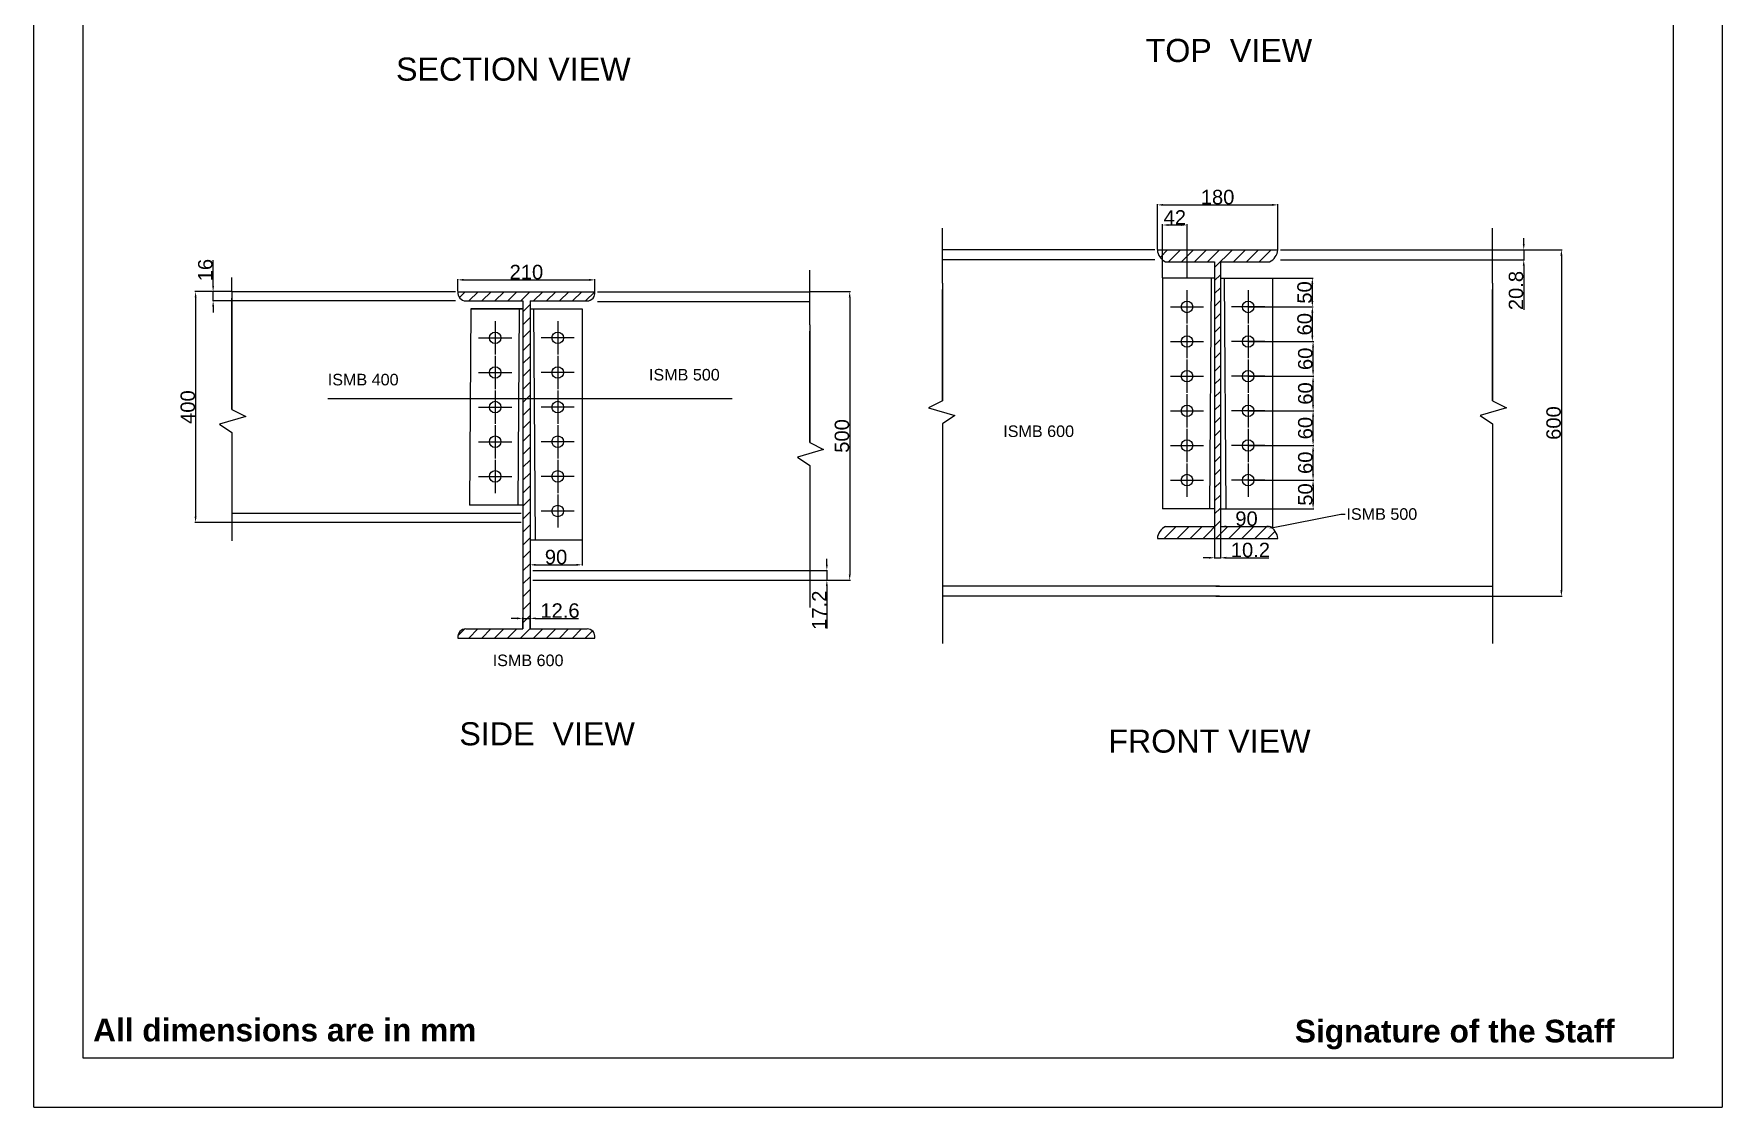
# Model space of a CAD drawing. Header units: millimetres. Extents: x 9543 to 16055, y 15 to 4152.
# Drawn here: x 9543 to 12469, y 15 to 1875 of the extents above; entities that cross this region are included whole.
import ezdxf
from ezdxf import colors
from ezdxf.entities.mleader import LeaderData, LeaderLine
from ezdxf.math import Vec2, Vec3

# ---------------------------------------------------------------- set-up
doc = ezdxf.new("R2010")
doc.units = ezdxf.units.MM
doc.styles.get("Standard").update_dxf_attribs({"font": 'arial.ttf'})
doc.dimstyles.new('ISO-25', dxfattribs={"dimtxt": 25, "dimasz": 10, "dimexe": 1.25, "dimexo": 0.625, "dimtad": 1, "dimdsep": 46, "dimtxsty": 'Standard', "dimcen": 2.5, "dimadec": 0, "dimazin": 0, "dimtfac": 1, "dimtmove": 0, "dimatfit": 3, "dimfxl": 1, "dimarcsym": 0})

# ---------------------------------------------------------------- blocks, each defined once
blk = doc.blocks.new('*D10')
at = {"color": 0, "lineweight": -2, "transparency": 16777216}
for p, q in [((10278.2, 1428.8), (10278.2, 1449.8)), ((10288.2, 1448.6), (10505.5, 1448.6)), ((10515.5, 1428.8), (10515.5, 1449.8))]:
    blk.add_line(p, q, dxfattribs=at)
at = {"color": 0, "transparency": 16777216}
for points in [[(10288.2, 1450.3), (10288.2, 1446.9), (10278.2, 1448.6)], [(10505.5, 1450.3), (10505.5, 1446.9), (10515.5, 1448.6)]]:
    blk.add_solid(points, dxfattribs=at)
at = {"layer": 'Defpoints', "color": 0, "transparency": 16777216}
for p in [(10515.5, 1448.6), (10278.2, 1428.2), (10515.5, 1428.2)]:
    blk.add_point(p, dxfattribs=at)
at = {"color": 0, "transparency": 16777216, "insert": (10396.8, 1462), "char_height": 25, "attachment_point": 5}
blk.add_mtext('210', dxfattribs=at)
blk = doc.blocks.new('*D11')
at = {"color": 0, "lineweight": -2, "transparency": 16777216}
for p, q in [((9885.6, 1428.2), (9822.3, 1428.2)), ((9823.5, 1418.2), (9823.5, 1038.2)), ((9885.6, 1028.2), (9822.3, 1028.2))]:
    blk.add_line(p, q, dxfattribs=at)
at = {"color": 0, "transparency": 16777216}
for points in [[(9821.9, 1418.2), (9825.2, 1418.2), (9823.5, 1428.2)], [(9821.9, 1038.2), (9825.2, 1038.2), (9823.5, 1028.2)]]:
    blk.add_solid(points, dxfattribs=at)
at = {"layer": 'Defpoints', "color": 0, "transparency": 16777216}
for p in [(9886.2, 1428.2), (9823.5, 1028.2), (9886.2, 1028.2)]:
    blk.add_point(p, dxfattribs=at)
at = {"color": 0, "transparency": 16777216, "insert": (9810.1, 1228.2), "char_height": 25, "attachment_point": 5, "rotation": 90}
blk.add_mtext('400', dxfattribs=at)
blk = doc.blocks.new('*D12')
at = {"color": 0, "lineweight": -2, "transparency": 16777216}
for p, q in [((9853.9, 1438.2), (9853.9, 1482.9)), ((9885.6, 1428.2), (9852.7, 1428.2)), ((9885.6, 1412.2), (9852.7, 1412.2)), ((9853.9, 1412.2), (9853.9, 1428.2)), ((9853.9, 1402.2), (9853.9, 1392.2))]:
    blk.add_line(p, q, dxfattribs=at)
at = {"color": 0, "transparency": 16777216}
for points in [[(9852.3, 1438.2), (9855.6, 1438.2), (9853.9, 1428.2)], [(9852.3, 1402.2), (9855.6, 1402.2), (9853.9, 1412.2)]]:
    blk.add_solid(points, dxfattribs=at)
at = {"layer": 'Defpoints', "color": 0, "transparency": 16777216}
for p in [(9853.9, 1428.2), (9886.2, 1428.2), (9886.2, 1412.2)]:
    blk.add_point(p, dxfattribs=at)
at = {"color": 0, "transparency": 16777216, "insert": (9840.5, 1465.5), "char_height": 25, "attachment_point": 5, "rotation": 90}
blk.add_mtext('16', dxfattribs=at)
blk = doc.blocks.new('*D13')
at = {"color": 0, "lineweight": -2, "transparency": 16777216}
for p, q in [((10403.1, 997.6), (10403.1, 953.7)), ((10493.2, 997.6), (10493.2, 953.7)), ((10413.1, 955), (10483.2, 955))]:
    blk.add_line(p, q, dxfattribs=at)
at = {"color": 0, "transparency": 16777216}
for points in [[(10413.1, 956.7), (10413.1, 953.3), (10403.1, 955)], [(10483.2, 956.7), (10483.2, 953.3), (10493.2, 955)]]:
    blk.add_solid(points, dxfattribs=at)
at = {"layer": 'Defpoints', "color": 0, "transparency": 16777216}
for p in [(10403.1, 998.2), (10493.2, 998.2), (10493.2, 955)]:
    blk.add_point(p, dxfattribs=at)
at = {"color": 0, "transparency": 16777216, "insert": (10448.2, 968.4), "char_height": 25, "attachment_point": 5}
blk.add_mtext('90', dxfattribs=at)
blk = doc.blocks.new('*D14')
at = {"color": 0, "lineweight": -2, "transparency": 16777216}
for p, q in [((10380.5, 862.2), (10370.5, 862.2)), ((10390.5, 844.8), (10390.5, 863.5)), ((10390.5, 862.2), (10403.1, 862.2)), ((10403.1, 844.8), (10403.1, 863.5)), ((10413.1, 862.2), (10486.9, 862.2))]:
    blk.add_line(p, q, dxfattribs=at)
at = {"color": 0, "transparency": 16777216}
for points in [[(10380.5, 863.9), (10380.5, 860.6), (10390.5, 862.2)], [(10413.1, 863.9), (10413.1, 860.6), (10403.1, 862.2)]]:
    blk.add_solid(points, dxfattribs=at)
at = {"layer": 'Defpoints', "color": 0, "transparency": 16777216}
for p in [(10403.1, 862.2), (10390.5, 844.2), (10403.1, 844.2)]:
    blk.add_point(p, dxfattribs=at)
at = {"color": 0, "transparency": 16777216, "insert": (10455, 875.6), "char_height": 25, "attachment_point": 5}
blk.add_mtext('12.6', dxfattribs=at)
blk = doc.blocks.new('*D15')
at = {"color": 0, "lineweight": -2, "transparency": 16777216}
for p, q in [((10888.3, 945.4), (10918.7, 945.4)), ((10917.5, 955.4), (10917.5, 965.4)), ((10917.5, 945.4), (10917.5, 928.2)), ((10888.3, 928.2), (10918.7, 928.2)), ((10917.5, 918.2), (10917.5, 844.6))]:
    blk.add_line(p, q, dxfattribs=at)
at = {"color": 0, "transparency": 16777216}
for points in [[(10915.8, 955.4), (10919.1, 955.4), (10917.5, 945.4)], [(10915.8, 918.2), (10919.1, 918.2), (10917.5, 928.2)]]:
    blk.add_solid(points, dxfattribs=at)
at = {"layer": 'Defpoints', "color": 0, "transparency": 16777216}
for p in [(10887.7, 945.4), (10887.7, 928.2), (10917.5, 928.2)]:
    blk.add_point(p, dxfattribs=at)
at = {"color": 0, "transparency": 16777216, "insert": (10904.3, 876.4), "char_height": 25, "attachment_point": 5, "rotation": 90}
blk.add_mtext('17.2', dxfattribs=at)
blk = doc.blocks.new('*D16')
at = {"color": 0, "lineweight": -2, "transparency": 16777216}
for p, q in [((10888.3, 1428.2), (10958.3, 1428.2)), ((10957.1, 1418.2), (10957.1, 938.2)), ((10888.3, 928.2), (10958.3, 928.2))]:
    blk.add_line(p, q, dxfattribs=at)
at = {"color": 0, "transparency": 16777216}
for points in [[(10955.4, 1418.2), (10958.7, 1418.2), (10957.1, 1428.2)], [(10955.4, 938.2), (10958.7, 938.2), (10957.1, 928.2)]]:
    blk.add_solid(points, dxfattribs=at)
at = {"layer": 'Defpoints', "color": 0, "transparency": 16777216}
for p in [(10887.7, 1428.2), (10887.7, 928.2), (10957.1, 928.2)]:
    blk.add_point(p, dxfattribs=at)
at = {"color": 0, "transparency": 16777216, "insert": (10943.7, 1178.2), "char_height": 25, "attachment_point": 5, "rotation": 90}
blk.add_mtext('500', dxfattribs=at)
blk = doc.blocks.new('*D18')
at = {"color": 0, "lineweight": -2, "transparency": 16777216}
for p, q in [((12071.8, 1500.6), (12126.4, 1500.6)), ((12125.2, 1510.6), (12125.2, 1520.6)), ((12125.2, 1500.6), (12125.2, 1483.4)), ((12071.8, 1483.4), (12126.4, 1483.4)), ((12125.2, 1473.4), (12125.2, 1396.7))]:
    blk.add_line(p, q, dxfattribs=at)
at = {"color": 0, "transparency": 16777216}
for points in [[(12123.5, 1510.6), (12126.8, 1510.6), (12125.2, 1500.6)], [(12123.5, 1473.4), (12126.8, 1473.4), (12125.2, 1483.4)]]:
    blk.add_solid(points, dxfattribs=at)
at = {"layer": 'Defpoints', "color": 0, "transparency": 16777216}
for p in [(12071.2, 1500.6), (12071.2, 1483.4), (12125.2, 1483.4)]:
    blk.add_point(p, dxfattribs=at)
at = {"color": 0, "transparency": 16777216, "insert": (12111.8, 1430.1), "char_height": 25, "attachment_point": 5, "rotation": 90}
blk.add_mtext('20.8', dxfattribs=at)
blk = doc.blocks.new('*D19')
at = {"color": 0, "lineweight": -2, "transparency": 16777216}
for p, q in [((12071.8, 1500.6), (12191.7, 1500.6)), ((12190.4, 1490.6), (12190.4, 910.6)), ((12071.8, 900.6), (12191.7, 900.6))]:
    blk.add_line(p, q, dxfattribs=at)
at = {"color": 0, "transparency": 16777216}
for points in [[(12188.7, 1490.6), (12192.1, 1490.6), (12190.4, 1500.6)], [(12188.7, 910.6), (12192.1, 910.6), (12190.4, 900.6)]]:
    blk.add_solid(points, dxfattribs=at)
at = {"layer": 'Defpoints', "color": 0, "transparency": 16777216}
for p in [(12071.2, 1500.6), (12071.2, 900.6), (12190.4, 900.6)]:
    blk.add_point(p, dxfattribs=at)
at = {"color": 0, "transparency": 16777216, "insert": (12177, 1200.6), "char_height": 25, "attachment_point": 5, "rotation": 90}
blk.add_mtext('600', dxfattribs=at)
blk = doc.blocks.new('*D20')
at = {"color": 0, "lineweight": -2, "transparency": 16777216}
for p, q in [((11499.4, 1452.4), (11499.4, 1544.9)), ((11531.6, 1543.6), (11509.4, 1543.6)), ((11541.6, 1452.4), (11541.6, 1544.9))]:
    blk.add_line(p, q, dxfattribs=at)
at = {"color": 0, "transparency": 16777216}
for points in [[(11509.4, 1545.3), (11509.4, 1542), (11499.4, 1543.6)], [(11531.6, 1545.3), (11531.6, 1542), (11541.6, 1543.6)]]:
    blk.add_solid(points, dxfattribs=at)
at = {"layer": 'Defpoints', "color": 0, "transparency": 16777216}
for p in [(11499.4, 1543.6), (11499.4, 1451.8), (11541.6, 1451.8)]:
    blk.add_point(p, dxfattribs=at)
at = {"color": 0, "transparency": 16777216, "insert": (11520.5, 1556.8), "char_height": 25, "attachment_point": 5}
blk.add_mtext('42', dxfattribs=at)
blk = doc.blocks.new('*D21')
at = {"color": 0, "lineweight": -2, "transparency": 16777216}
for p, q in [((11589.5, 1020.8), (11589.5, 965.9)), ((11599.7, 1020.8), (11599.7, 965.9)), ((11579.5, 967.2), (11569.5, 967.2)), ((11589.5, 967.2), (11599.7, 967.2)), ((11609.7, 967.2), (11683.3, 967.2))]:
    blk.add_line(p, q, dxfattribs=at)
at = {"color": 0, "transparency": 16777216}
for points in [[(11579.5, 968.9), (11579.5, 965.5), (11589.5, 967.2)], [(11609.7, 968.9), (11609.7, 965.5), (11599.7, 967.2)]]:
    blk.add_solid(points, dxfattribs=at)
at = {"layer": 'Defpoints', "color": 0, "transparency": 16777216}
for p in [(11589.5, 1021.4), (11599.7, 1021.4), (11599.7, 967.2)]:
    blk.add_point(p, dxfattribs=at)
at = {"color": 0, "transparency": 16777216, "insert": (11651.5, 980.6), "char_height": 25, "attachment_point": 5}
blk.add_mtext('10.2', dxfattribs=at)
blk = doc.blocks.new('*D22')
at = {"color": 0, "lineweight": -2, "transparency": 16777216}
for p, q in [((11599.7, 1051.2), (11599.7, 1020.1)), ((11689.8, 1051.2), (11689.8, 1020.1)), ((11609.7, 1021.4), (11679.8, 1021.4))]:
    blk.add_line(p, q, dxfattribs=at)
at = {"color": 0, "transparency": 16777216}
for points in [[(11609.7, 1023.1), (11609.7, 1019.7), (11599.7, 1021.4)], [(11679.8, 1023.1), (11679.8, 1019.7), (11689.8, 1021.4)]]:
    blk.add_solid(points, dxfattribs=at)
at = {"layer": 'Defpoints', "color": 0, "transparency": 16777216}
for p in [(11599.7, 1051.8), (11689.8, 1051.8), (11689.8, 1021.4)]:
    blk.add_point(p, dxfattribs=at)
at = {"color": 0, "transparency": 16777216, "insert": (11644.7, 1034.8), "char_height": 25, "attachment_point": 5}
blk.add_mtext('90', dxfattribs=at)
blk = doc.blocks.new('*D23')
at = {"color": 0, "lineweight": -2, "transparency": 16777216}
for p, q in [((11645.4, 1451.8), (11760.1, 1451.8)), ((11758.8, 1411.8), (11758.8, 1441.8)), ((11648.2, 1401.8), (11760.1, 1401.8))]:
    blk.add_line(p, q, dxfattribs=at)
at = {"color": 0, "transparency": 16777216}
for points in [[(11757.1, 1441.8), (11760.5, 1441.8), (11758.8, 1451.8)], [(11757.1, 1411.8), (11760.5, 1411.8), (11758.8, 1401.8)]]:
    blk.add_solid(points, dxfattribs=at)
at = {"layer": 'Defpoints', "color": 0, "transparency": 16777216}
for p in [(11644.7, 1451.8), (11758.8, 1451.8), (11647.6, 1401.8)]:
    blk.add_point(p, dxfattribs=at)
at = {"color": 0, "transparency": 16777216, "insert": (11745.4, 1426.8), "char_height": 25, "attachment_point": 5, "rotation": 90}
blk.add_mtext('50', dxfattribs=at)
blk = doc.blocks.new('*D24')
at = {"color": 0, "lineweight": -2, "transparency": 16777216}
for p, q in [((11648.2, 1401.8), (11760.1, 1401.8)), ((11758.8, 1351.8), (11758.8, 1391.8)), ((11648.2, 1341.8), (11760.1, 1341.8))]:
    blk.add_line(p, q, dxfattribs=at)
at = {"color": 0, "transparency": 16777216}
for points in [[(11757.1, 1391.8), (11760.5, 1391.8), (11758.8, 1401.8)], [(11757.1, 1351.8), (11760.5, 1351.8), (11758.8, 1341.8)]]:
    blk.add_solid(points, dxfattribs=at)
at = {"layer": 'Defpoints', "color": 0, "transparency": 16777216}
for p in [(11647.6, 1401.8), (11758.8, 1401.8), (11647.6, 1341.8)]:
    blk.add_point(p, dxfattribs=at)
at = {"color": 0, "transparency": 16777216, "insert": (11745.4, 1371.8), "char_height": 25, "attachment_point": 5, "rotation": 90}
blk.add_mtext('60', dxfattribs=at)
blk = doc.blocks.new('*D25')
at = {"color": 0, "lineweight": -2, "transparency": 16777216}
for p, q in [((11648.2, 1341.8), (11761.3, 1341.8)), ((11760.1, 1291.8), (11760.1, 1331.8)), ((11648.2, 1281.8), (11761.3, 1281.8))]:
    blk.add_line(p, q, dxfattribs=at)
at = {"color": 0, "transparency": 16777216}
for points in [[(11758.4, 1331.8), (11761.7, 1331.8), (11760.1, 1341.8)], [(11758.4, 1291.8), (11761.7, 1291.8), (11760.1, 1281.8)]]:
    blk.add_solid(points, dxfattribs=at)
at = {"layer": 'Defpoints', "color": 0, "transparency": 16777216}
for p in [(11647.6, 1341.8), (11760.1, 1341.8), (11647.6, 1281.8)]:
    blk.add_point(p, dxfattribs=at)
at = {"color": 0, "transparency": 16777216, "insert": (11746.7, 1311.8), "char_height": 25, "attachment_point": 5, "rotation": 90}
blk.add_mtext('60', dxfattribs=at)
blk = doc.blocks.new('*D26')
at = {"color": 0, "lineweight": -2, "transparency": 16777216}
for p, q in [((11648.2, 1281.8), (11761.3, 1281.8)), ((11760.1, 1231.8), (11760.1, 1271.8)), ((11648.2, 1221.8), (11761.3, 1221.8))]:
    blk.add_line(p, q, dxfattribs=at)
at = {"color": 0, "transparency": 16777216}
for points in [[(11758.4, 1271.8), (11761.7, 1271.8), (11760.1, 1281.8)], [(11758.4, 1231.8), (11761.7, 1231.8), (11760.1, 1221.8)]]:
    blk.add_solid(points, dxfattribs=at)
at = {"layer": 'Defpoints', "color": 0, "transparency": 16777216}
for p in [(11647.6, 1281.8), (11760.1, 1281.8), (11647.6, 1221.8)]:
    blk.add_point(p, dxfattribs=at)
at = {"color": 0, "transparency": 16777216, "insert": (11746.7, 1251.8), "char_height": 25, "attachment_point": 5, "rotation": 90}
blk.add_mtext('60', dxfattribs=at)
blk = doc.blocks.new('*D27')
at = {"color": 0, "lineweight": -2, "transparency": 16777216}
for p, q in [((11648.2, 1221.8), (11761.3, 1221.8)), ((11760.1, 1171.8), (11760.1, 1211.8)), ((11648.2, 1161.8), (11761.3, 1161.8))]:
    blk.add_line(p, q, dxfattribs=at)
at = {"color": 0, "transparency": 16777216}
for points in [[(11758.4, 1211.8), (11761.7, 1211.8), (11760.1, 1221.8)], [(11758.4, 1171.8), (11761.7, 1171.8), (11760.1, 1161.8)]]:
    blk.add_solid(points, dxfattribs=at)
at = {"layer": 'Defpoints', "color": 0, "transparency": 16777216}
for p in [(11647.6, 1221.8), (11760.1, 1221.8), (11647.6, 1161.8)]:
    blk.add_point(p, dxfattribs=at)
at = {"color": 0, "transparency": 16777216, "insert": (11746.7, 1191.8), "char_height": 25, "attachment_point": 5, "rotation": 90}
blk.add_mtext('60', dxfattribs=at)
blk = doc.blocks.new('*D28')
at = {"color": 0, "lineweight": -2, "transparency": 16777216}
for p, q in [((11648.2, 1161.8), (11761.3, 1161.8)), ((11760.1, 1111.8), (11760.1, 1151.8)), ((11648.2, 1101.8), (11761.3, 1101.8))]:
    blk.add_line(p, q, dxfattribs=at)
at = {"color": 0, "transparency": 16777216}
for points in [[(11758.4, 1151.8), (11761.7, 1151.8), (11760.1, 1161.8)], [(11758.4, 1111.8), (11761.7, 1111.8), (11760.1, 1101.8)]]:
    blk.add_solid(points, dxfattribs=at)
at = {"layer": 'Defpoints', "color": 0, "transparency": 16777216}
for p in [(11647.6, 1161.8), (11760.1, 1161.8), (11647.6, 1101.8)]:
    blk.add_point(p, dxfattribs=at)
at = {"color": 0, "transparency": 16777216, "insert": (11746.7, 1131.8), "char_height": 25, "attachment_point": 5, "rotation": 90}
blk.add_mtext('60', dxfattribs=at)
blk = doc.blocks.new('*D29')
at = {"color": 0, "lineweight": -2, "transparency": 16777216}
for p, q in [((11648.2, 1101.8), (11761.3, 1101.8)), ((11760.1, 1091.8), (11760.1, 1061.8)), ((11645.4, 1051.8), (11761.3, 1051.8))]:
    blk.add_line(p, q, dxfattribs=at)
at = {"color": 0, "transparency": 16777216}
for points in [[(11758.4, 1091.8), (11761.7, 1091.8), (11760.1, 1101.8)], [(11758.4, 1061.8), (11761.7, 1061.8), (11760.1, 1051.8)]]:
    blk.add_solid(points, dxfattribs=at)
at = {"layer": 'Defpoints', "color": 0, "transparency": 16777216}
for p in [(11647.6, 1101.8), (11644.7, 1051.8), (11760.1, 1051.8)]:
    blk.add_point(p, dxfattribs=at)
at = {"color": 0, "transparency": 16777216, "insert": (11746.7, 1076.8), "char_height": 25, "attachment_point": 5, "rotation": 90}
blk.add_mtext('50', dxfattribs=at)
blk = doc.blocks.new('*D81')
at = {"color": 0, "lineweight": -2, "transparency": 16777216}
for p, q in [((11490.2, 1501.2), (11490.2, 1579.8)), ((11500.2, 1578.5), (11689, 1578.5)), ((11699, 1501.2), (11699, 1579.8))]:
    blk.add_line(p, q, dxfattribs=at)
at = {"color": 0, "transparency": 16777216}
for points in [[(11500.2, 1580.2), (11500.2, 1576.8), (11490.2, 1578.5)], [(11689, 1580.2), (11689, 1576.8), (11699, 1578.5)]]:
    blk.add_solid(points, dxfattribs=at)
at = {"layer": 'Defpoints', "color": 0, "transparency": 16777216}
for p in [(11699, 1578.5), (11490.2, 1500.6), (11699, 1500.6)]:
    blk.add_point(p, dxfattribs=at)
at = {"color": 0, "transparency": 16777216, "insert": (11594.6, 1591.9), "char_height": 25, "attachment_point": 5}
blk.add_mtext('180', dxfattribs=at)

msp = doc.modelspace()

# ---------------------------------------------------------------- hatches: boundary and pattern name
h = msp.add_hatch()
h.set_pattern_fill('ANSI31', color=256, scale=5)
h.set_pattern_definition([(45, (7500.85, 277.242), (-11.22532, 11.22532), [])])
h.paths.add_polyline_path([(10515.457, 1428.172), (10278.182, 1428.172, 0.461614), (10292.162, 1412.172), (10390.519, 1412.172), (10390.519, 1243.065), (10403.119, 1243.065), (10403.119, 1412.172), (10501.819, 1412.172, 0.45418417)])
h.paths.add_polyline_path([(10403.119, 1243.065), (10390.519, 1243.065), (10390.519, 844.172), (10291.819, 844.172, 0.45418417), (10278.182, 828.172), (10515.457, 828.172, 0.461614), (10501.476, 844.172), (10403.119, 844.172)])
h.paths.add_polyline_path([(11698.977, 1500.594), (11490.208, 1500.594, 0.2684864), (11504.593, 1479.794), (11589.493, 1479.794), (11589.493, 1021.394), (11504.593, 1021.394, 0.2684864), (11490.208, 1000.594), (11698.977, 1000.594, 0.2684864), (11684.593, 1021.394), (11599.693, 1021.394), (11599.693, 1479.794), (11684.593, 1479.794, 0.2684864)])

# ---------------------------------------------------------------- linework, layer by layer
for p, q in [((12469.133, 4151.913), (12469.133, 15.436)), ((9543.088, 15.436), (9543.088, 2610.091)), ((11117.974, 1443.111), (11117.974, 1538.106)), ((12071.211, 1443.111), (12071.211, 1538.106)), ((11485.828, 1500.594), (11117.974, 1500.594)), ((11490.208, 1500.594), (11698.977, 1500.594)), ((11703.357, 1500.594), (12071.211, 1500.594)), ((10887.691, 1370.689), (10887.691, 1465.684)), ((11485.828, 1483.394), (11117.974, 1483.394)), ((11504.593, 1479.794), (11589.493, 1479.794)), ((11589.493, 1479.794), (11589.493, 1021.394)), ((11599.693, 1479.794), (11599.693, 1021.394)), ((11599.693, 1479.794), (11684.593, 1479.794)), ((11703.357, 1483.394), (12071.211, 1483.394)), ((9886.222, 1428.172), (9886.222, 1452.98)), ((11117.974, 1443.111), (11117.974, 1239.233)), ((11589.493, 1451.776), (11499.387, 1451.776)), ((11499.387, 1451.776), (11499.387, 1051.776)), ((11583.39, 1451.776), (11580.439, 1051.776)), ((11599.693, 1451.776), (11689.798, 1451.776)), ((11605.796, 1451.776), (11608.746, 1051.776)), ((11689.798, 1451.776), (11689.798, 1051.776)), ((12071.211, 1443.111), (12071.211, 1239.233)), ((10273.802, 1428.172), (9886.222, 1428.172)), ((9886.222, 1428.172), (9886.222, 1224.295)), ((9886.222, 1224.295), (9886.222, 1417.058)), ((10273.802, 1412.172), (9886.222, 1412.172)), ((10278.182, 1428.172), (10515.457, 1428.172)), ((10291.819, 1412.172), (10390.519, 1412.172)), ((10300.522, 1412.836), (10300.517, 1412.172)), ((10384.52, 1412.217), (10384.519, 1412.172)), ((10390.519, 1412.172), (10390.519, 844.172)), ((10403.119, 1412.172), (10403.119, 844.172)), ((10403.119, 1412.172), (10501.819, 1412.172)), ((10519.837, 1428.172), (10887.691, 1428.172)), ((10519.837, 1410.972), (10887.691, 1410.972)), ((11117.974, 1239.233), (11117.974, 1431.996)), ((11541.596, 1430.594), (11541.596, 1372.959)), ((11647.589, 1430.594), (11647.589, 1372.959)), ((12071.211, 1239.233), (12071.211, 1431.996)), ((10300.414, 1398.217), (10297.906, 1058.217)), ((10390.519, 1398.217), (10300.414, 1398.217)), ((10300.414, 1398.217), (10390.519, 1398.217)), ((10342.623, 1377.035), (10342.623, 1319.399)), ((10384.416, 1398.217), (10381.908, 1058.217)), ((10403.119, 1398.217), (10493.225, 1398.217)), ((10409.223, 1398.217), (10412.173, 998.217)), ((10451.016, 1377.035), (10451.016, 1319.399)), ((10493.225, 1398.217), (10493.225, 998.217)), ((11512.778, 1401.776), (11570.414, 1401.776)), ((11676.407, 1401.776), (11618.772, 1401.776)), ((9886.222, 1354.295), (9886.222, 1224.295)), ((10313.805, 1348.217), (10371.441, 1348.217)), ((10479.834, 1348.217), (10422.198, 1348.217)), ((10887.691, 1370.689), (10887.691, 1166.811)), ((10887.691, 1166.811), (10887.691, 1359.574)), ((11117.974, 1369.233), (11117.974, 1239.233)), ((11541.596, 1370.594), (11541.596, 1312.959)), ((11647.589, 1370.594), (11647.589, 1312.959)), ((12071.211, 1369.233), (12071.211, 1239.233)), ((10342.623, 1317.035), (10342.623, 1259.399)), ((10451.016, 1317.035), (10451.016, 1259.399)), ((11512.778, 1341.776), (11570.414, 1341.776)), ((11676.407, 1341.776), (11618.772, 1341.776)), ((10313.805, 1288.217), (10371.441, 1288.217)), ((10479.834, 1288.217), (10422.198, 1288.217)), ((10887.691, 1296.811), (10887.691, 1166.811)), ((11541.596, 1310.594), (11541.596, 1252.959)), ((11647.589, 1310.594), (11647.589, 1252.959)), ((11512.778, 1281.776), (11570.414, 1281.776)), ((11676.407, 1281.776), (11618.772, 1281.776)), ((10052.638, 1243.065), (10753.439, 1243.065)), ((10342.623, 1257.035), (10342.623, 1199.399)), ((10451.016, 1257.035), (10451.016, 1199.399)), ((11117.974, 1239.233), (11093.82, 1227.08)), ((11541.596, 1250.594), (11541.596, 1192.959)), ((11647.589, 1250.594), (11647.589, 1192.959)), ((12071.211, 1239.233), (12095.366, 1227.08)), ((9910.377, 1212.142), (9864.888, 1198.78)), ((9886.222, 1224.295), (9910.377, 1212.142)), ((10313.805, 1228.217), (10371.441, 1228.217)), ((10479.834, 1228.217), (10422.198, 1228.217)), ((11093.82, 1227.08), (11139.308, 1213.718)), ((11139.308, 1213.718), (11117.974, 1199.233)), ((11512.778, 1221.776), (11570.414, 1221.776)), ((11676.407, 1221.776), (11618.772, 1221.776)), ((12095.366, 1227.08), (12049.877, 1213.718)), ((12049.877, 1213.718), (12071.211, 1199.233)), ((9864.888, 1198.78), (9886.222, 1184.295)), ((9886.222, 1184.295), (9886.222, 1054.295)), ((9886.222, 1184.295), (9886.222, 996.33)), ((10342.623, 1197.035), (10342.623, 1139.399)), ((10451.016, 1197.035), (10451.016, 1139.399)), ((11117.974, 1199.233), (11117.974, 1069.233)), ((11117.974, 1199.233), (11117.974, 818.656)), ((11541.596, 1190.594), (11541.596, 1132.959)), ((11647.589, 1190.594), (11647.589, 1132.959)), ((12071.211, 1199.233), (12071.211, 1069.233)), ((12071.211, 1199.233), (12071.211, 818.656)), ((10313.805, 1168.217), (10371.441, 1168.217)), ((10479.834, 1168.217), (10422.198, 1168.217)), ((10911.846, 1154.658), (10866.357, 1141.297)), ((10866.357, 1141.297), (10887.691, 1126.811)), ((10887.691, 1166.811), (10911.846, 1154.658)), ((11512.778, 1161.776), (11570.414, 1161.776)), ((11676.407, 1161.776), (11618.772, 1161.776)), ((10342.623, 1137.035), (10342.623, 1079.399)), ((10451.016, 1137.035), (10451.016, 1079.399)), ((10887.691, 1126.811), (10887.691, 996.811)), ((10887.691, 1126.811), (10887.691, 881.153)), ((11541.596, 1130.594), (11541.596, 1072.959)), ((11647.589, 1130.594), (11647.589, 1072.959)), ((10313.805, 1108.217), (10371.441, 1108.217)), ((10479.834, 1108.217), (10422.198, 1108.217)), ((11512.778, 1101.776), (11570.414, 1101.776)), ((11676.407, 1101.776), (11618.772, 1101.776)), ((10390.519, 1058.217), (10297.906, 1058.217)), ((10451.016, 1077.035), (10451.016, 1019.399)), ((10387.805, 1044.172), (9886.222, 1044.172)), ((10387.805, 1028.172), (9886.222, 1028.172)), ((10479.834, 1048.217), (10422.198, 1048.217)), ((11589.493, 1051.776), (11499.387, 1051.776)), ((11599.693, 1051.776), (11689.798, 1051.776)), ((10403.119, 998.217), (10493.225, 998.217)), ((11490.208, 1000.594), (11698.977, 1000.594)), ((11504.593, 1021.394), (11589.493, 1021.394)), ((11599.693, 1021.394), (11684.593, 1021.394)), ((10407.797, 945.372), (10887.691, 945.372)), ((10407.797, 928.172), (10887.691, 928.172)), ((11597.868, 917.794), (11117.974, 917.794)), ((11591.317, 917.794), (12071.211, 917.794)), ((11597.868, 900.594), (11117.974, 900.594)), ((11591.317, 900.594), (12071.211, 900.594)), ((10278.182, 828.172), (10515.457, 828.172)), ((10291.819, 844.172), (10390.519, 844.172)), ((10403.119, 844.172), (10501.819, 844.172)), ((9543.088, 15.436), (11378.485, 15.436)), ((11378.485, 15.436), (12469.133, 15.436))]:
    msp.add_line(p, q)
msp.add_lwpolyline([(9628.757, 4067.328), (12383.98, 4067.328), (12383.98, 100.61), (9628.757, 100.61)], close=True)
for centre in [(11541.596, 1401.776), (11647.589, 1401.776), (10342.623, 1348.217), (10451.016, 1348.217), (11541.596, 1341.776), (11647.589, 1341.776), (10342.623, 1288.217), (10451.016, 1288.217), (11541.596, 1281.776), (11647.589, 1281.776), (10342.623, 1228.217), (10451.016, 1228.217), (11541.596, 1221.776), (11647.589, 1221.776), (10342.623, 1168.217), (10451.016, 1168.217), (11541.596, 1161.776), (11647.589, 1161.776), (10342.623, 1108.217), (10451.016, 1108.217), (11541.596, 1101.776), (11647.589, 1101.776), (10451.016, 1048.217)]:
    msp.add_circle(centre, 10)
for centre, radius, start, end in [((11515.372, 1502.623), 25.246, 184.609, 244.723856), ((11673.813, 1502.623), 25.246, 295.276144, 355.391), ((10291.991, 1426.131), 13.959, 171.588989, 269.296176), ((10501.648, 1426.131), 13.959, 270.703824, 8.411011), ((11515.372, 998.566), 25.246, 115.276144, 175.391), ((11673.813, 998.566), 25.246, 4.609, 64.723856), ((10291.991, 830.214), 13.959, 90.703824, 188.411011), ((10501.648, 830.214), 13.959, 351.588989, 89.296176)]:
    msp.add_arc(centre, radius, start, end)

# ---------------------------------------------------------------- texts
at = {"attachment_point": 1}
for s, width, gutter_width, insert, char_height in [('TOP  VIEW', 461.5156, 12.5, (11469.823, 1865.989), 40), ('SECTION VIEW', 461.5156, 12.5, (10170.837, 1833.677), 40), ('ISMB 500', 259.0119, 12.5, (10609.205, 1294.32), 20), ('ISMB 400', 259.0119, 12.5, (10052.638, 1285.852), 20), ('ISMB 600', 259.0119, 12.5, (11223.204, 1196.423), 20), ('ISMB 600', 259.0119, 12.5, (10338.416, 799.525), 20), ('SIDE  VIEW', 461.5156, 12.5, (10280.571, 682.336), 40), ('FRONT VIEW', 461.5156, 12.5, (11405.084, 669.609), 40), ('{\\fArial|b1|i0|c0|p34;All dimensions are in mm}', 1195.39826, 127.662, (9645.948, 168.785), 39.24824), ('{\\fArial|b1|i0|c0|p34;Signature of the Staff}', 1195.39826, 127.662, (11728.517, 166.95), 39.24824)]:
    msp.add_mtext_dynamic_manual_height_columns(s, width=width, gutter_width=gutter_width, heights=[0], dxfattribs=dict(at, insert=insert, char_height=char_height))

# ---------------------------------------------------------------- dimensions: what is measured, and where the dimension line sits
for base, p1, p2, text, picture, middle in [((11698.977, 1578.501), (11490.208, 1500.594), (11698.977, 1500.594), '180', '*D81', (11594.593, 1591.89)), ((11499.387, 1543.619), (11541.596, 1451.776), (11499.387, 1451.776), '42', '*D20', (11520.492, 1556.795)), ((10515.457, 1448.59), (10278.182, 1428.172), (10515.457, 1428.172), '210', '*D10', (10396.819, 1461.979)), ((11689.798, 1021.394), (11599.693, 1051.776), (11689.798, 1051.776), '90', '*D22', (11644.745, 1034.784)), ((10493.225, 954.986), (10403.119, 998.217), (10493.225, 998.217), '90', '*D13', (10448.172, 968.376))]:
    dim = msp.add_linear_dim(base=base, p1=p1, p2=p2, text=text, dimstyle='ISO-25')
    dim.commit()
    dim.dimension.update_dxf_attribs({"geometry": picture, "text_midpoint": middle})
dim = msp.add_linear_dim(base=(12125.167, 1483.394), p1=(12071.211, 1500.594), p2=(12071.211, 1483.394), angle=90, text='20.8', dimstyle='ISO-25')
dim.commit()
dim.dimension.update_dxf_attribs({"geometry": '*D18', "text_midpoint": (12111.777, 1430.061)})
for base, p1, p2, picture, middle in [((12190.407, 900.594), (12071.211, 1500.594), (12071.211, 900.594), '*D19', (12177.017, 1200.594)), ((9853.935, 1428.172), (9886.222, 1412.172), (9886.222, 1428.172), '*D12', (9840.546, 1465.518)), ((11758.803, 1451.776), (11647.589, 1401.776), (11644.745, 1451.776), '*D23', (11745.414, 1426.776)), ((9823.524, 1028.172), (9886.222, 1428.172), (9886.222, 1028.172), '*D11', (9810.135, 1228.172)), ((10957.066, 928.172), (10887.691, 1428.172), (10887.691, 928.172), '*D16', (10943.677, 1178.172)), ((11758.803, 1401.776), (11647.589, 1341.776), (11647.589, 1401.776), '*D24', (11745.414, 1371.776)), ((11760.053, 1341.776), (11647.589, 1281.776), (11647.589, 1341.776), '*D25', (11746.664, 1311.776)), ((11760.053, 1281.776), (11647.589, 1221.776), (11647.589, 1281.776), '*D26', (11746.664, 1251.776)), ((11760.053, 1221.776), (11647.589, 1161.776), (11647.589, 1221.776), '*D27', (11746.664, 1191.776)), ((11760.053, 1161.776), (11647.589, 1101.776), (11647.589, 1161.776), '*D28', (11746.664, 1131.776)), ((11760.053, 1051.776), (11647.589, 1101.776), (11644.745, 1051.776), '*D29', (11746.664, 1076.776)), ((10917.467, 928.172), (10887.691, 945.372), (10887.691, 928.172), '*D15', (10904.29, 876.383))]:
    dim = msp.add_linear_dim(base=base, p1=p1, p2=p2, angle=90, dimstyle='ISO-25')
    dim.commit()
    dim.dimension.update_dxf_attribs({"geometry": picture, "text_midpoint": middle})
for base, p1, p2, picture, middle in [((11599.693, 967.199), (11589.493, 1021.394), (11599.693, 1021.394), '*D21', (11651.482, 980.588)), ((10403.119, 862.243), (10390.519, 844.172), (10403.119, 844.172), '*D14', (10455.029, 875.633))]:
    dim = msp.add_linear_dim(base=base, p1=p1, p2=p2, dimstyle='ISO-25')
    dim.commit()
    dim.dimension.update_dxf_attribs({"geometry": picture, "text_midpoint": middle})

# ---------------------------------------------------------------- leaders
ml = msp.add_multileader_mtext('Standard')
ml.set_content('ISMB 500', color=256)
ml.set_leader_properties()
ml.build(insert=Vec2(0, 0))
ctx = ml.context
ctx.base_point, ctx.char_height, ctx.plane_origin = Vec3(11815.939, 1042.823), 20, Vec3(11684.155, 1018.422)
notes = []
notes.append((ctx, [(0, (1, 1, 0), (11807.939, 1042.823), (1, 0), 8, [(0, [(11684.155, 1018.422)], 0, [])])]))
ctx.mtext.insert, ctx.mtext.flow_direction = Vec3(11817.939, 1052.993), 5
for ctx, leaders in notes:
    for number, flags, end, landing, length, lines in leaders:
        leader = LeaderData()
        leader.index, (leader.has_last_leader_line, leader.has_dogleg_vector, leader.attachment_direction) = number, flags
        leader.last_leader_point, leader.dogleg_vector, leader.dogleg_length = Vec3(end), Vec3(landing), length
        for number, points, colour, breaks in lines:
            line = LeaderLine()
            line.index, line.vertices, line.color, line.breaks = number, Vec3.list(points), colors.encode_raw_color(colour), breaks
            leader.lines.append(line)
        ctx.leaders.append(leader)

doc.saveas('drawing.dxf')
